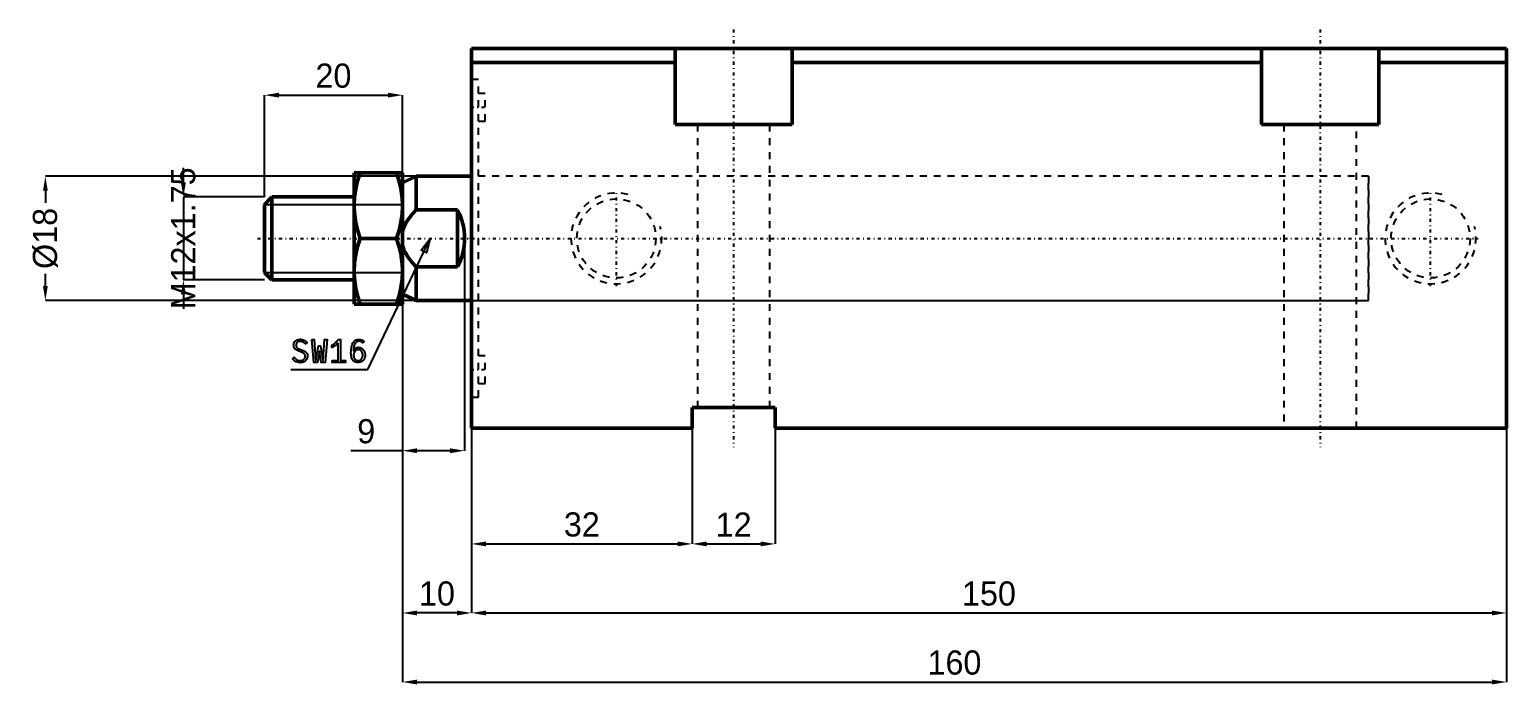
# Model space of a CAD drawing. Header units: millimetres. Extents: x -77 to 327, y -274 to 59.
# Drawn here: x 113.4 to 327.5, y -48.2 to 46.7 of the extents above; entities that cross this region are included whole.
import ezdxf

# ---------------------------------------------------------------- set-up
doc = ezdxf.new("R2010")
doc.units = ezdxf.units.MM
doc.linetypes.add('Center', pattern=[1.5, 0.45, -0.5, 0.05, -0.5])
doc.linetypes.add('Dashed', pattern=[2, 1, -1])
for name, color, linetype, lineweight in [('2d ConnectionPoints', 7, 'Continuous', 50), ('AM_0', 7, 'Continuous', 50), ('AM_5', 3, 'Continuous', 25), ('AM_7', 7, 'Center', 25), ('AM_9', 6, 'Dashed', 25)]:
    doc.layers.add(name, color=color, linetype=linetype, lineweight=lineweight)
doc.dimstyles.new('ISO-25', dxfattribs={"dimtxt": 2.5, "dimasz": 2.5, "dimexe": 1.25, "dimexo": 0.625, "dimtad": 1, "dimtxsty": 'Standard', "dimcen": 2.5, "dimadec": 0, "dimazin": 0, "dimtfac": 1, "dimtmove": 0, "dimatfit": 3, "dimfxl": 1, "dimarcsym": 0})

# ---------------------------------------------------------------- blocks, each defined once
blk = doc.blocks.new('1_JEBL_M1_EX_32_100Sm1_0_in_JEBL_M1_EX_32_100S_0_2')
at = {"layer": 'AM_0'}
for p, q in [((150, 27.5), (0, 27.5)), ((0, -27.5), (0, 27.5)), ((29.5, 27.5), (29.5, 16.5)), ((46.5, 16.5), (46.5, 27.5)), ((114.5, 27.5), (114.5, 16.5)), ((131.5, 16.5), (131.5, 27.5)), ((150, -27.5), (150, 27.5)), ((29.5, 25.5), (0, 25.5)), ((114.5, 25.5), (46.5, 25.5)), ((150, 25.5), (131.5, 25.5)), ((29.5, 16.5), (46.5, 16.5)), ((114.5, 16.5), (131.5, 16.5)), ((32, -24.5), (44, -24.5)), ((32, -27.5), (32, -24.5)), ((44, -24.5), (44, -27.5)), ((32, -27.5), (0, -27.5)), ((150, -27.5), (44, -27.5))]:
    blk.add_line(p, q, dxfattribs=at)
at = {"layer": 'AM_5', "linetype": 'Dashed'}
for centre in [(21, 0), (139, 0)]:
    blk.add_arc(centre, 6.5785, 75, 15, dxfattribs=at)
at = {"layer": 'AM_7'}
for p, q in [((38, 30.25), (38, -30.25)), ((123, 30.25), (123, -30.25)), ((-0.1, 19), (2.1, 19)), ((21, -6.907425), (21, 6.907425)), ((139, -6.907425), (139, 6.907425)), ((-0.1, -19), (2.1, -19))]:
    blk.add_line(p, q, dxfattribs=at)
at = {"layer": 'AM_9'}
for p, q in [((1, 23), (0, 23)), ((1, -23), (1, 23)), ((2, 21), (1, 21)), ((2, 17), (2, 21)), ((1, 17), (2, 17)), ((32.75, 16.5), (32.75, -24.5)), ((43.25, -24.5), (43.25, 16.5)), ((117.75, 16.5), (117.75, -27.5)), ((128.25, -27.5), (128.25, 16.5)), ((130, 9), (1, 9)), ((130, -9), (130, 9)), ((1, -9), (130, -9)), ((2, -17), (1, -17)), ((2, -21), (2, -17)), ((1, -21), (2, -21)), ((0, -23), (1, -23))]:
    blk.add_line(p, q, dxfattribs=at)
for centre in [(21, 0), (139, 0)]:
    blk.add_circle(centre, 5.7225, dxfattribs=at)
blk = doc.blocks.new('2_JEBL_32_100ST_EX_rod_0_in_JEBL_M1_EX_32_100S_0_2')
at = {"layer": 'AM_0'}
for p, q in [((-17, 9.5), (-10, 9.5)), ((-17, 9.5), (-17, -9.5)), ((-10, 9.5), (-10, -9.5)), ((-8, 9), (-10, 8.07)), ((0, 9), (-8, 9)), ((-8, 9), (-8, 4.12)), ((-28.93, 6), (-30, 4.93)), ((-30, 4.93), (-30, -4.93)), ((-17, 6), (-28.93, 6)), ((-28.93, 6), (-28.93, -6)), ((-2, 4.12), (-8, 4.12)), ((-2, 4.12), (-2, -4.12)), ((-10.85, 0), (-16.15, 0)), ((-8, -4.12), (-2, -4.12)), ((-8, -4.12), (-8, -9)), ((-30, -4.93), (-28.93, -6)), ((-28.93, -6), (-17, -6)), ((-10, -8.07), (-8, -9)), ((-10, -9.5), (-17, -9.5)), ((-8, -9), (0, -9))]:
    blk.add_line(p, q, dxfattribs=at)
for points in [[(-16.15, 9.5), (-16.5, 8.34), (-16.77, 7.17), (-16.94, 5.97), (-17, 4.75)], [(-10, 4.75), (-10, 5.09), (-10.08, 6.2), (-10.26, 7.3), (-10.52, 8.41), (-10.85, 9.5)], [(-17, 4.75), (-17, 4.41), (-16.92, 3.3), (-16.74, 2.2), (-16.48, 1.09), (-16.15, 0)], [(-10.85, 0), (-10.5, 1.16), (-10.23, 2.33), (-10.06, 3.53), (-10, 4.75)], [(-8, 4.12), (-8.54, 3.54), (-9.03, 2.92), (-9.49, 2.24), (-9.84, 1.5), (-10, 1.04)], [(-2, -4.12), (-1.67, -3.41), (-1.41, -2.67), (-1.21, -1.91), (-1.07, -1.14), (-1.01, -0.36), (-1.01, 0.43), (-1.08, 1.21), (-1.22, 1.98), (-1.43, 2.74), (-1.7, 3.48), (-2, 4.12)], [(-16.15, 0), (-16.5, -1.16), (-16.77, -2.33), (-16.94, -3.53), (-17, -4.75)], [(-10, -4.75), (-10, -4.41), (-10.08, -3.3), (-10.26, -2.2), (-10.52, -1.09), (-10.85, 0)], [(-10, -1.04), (-9.96, -1.18), (-9.8, -1.6), (-9.61, -2), (-9.13, -2.79), (-8.6, -3.48), (-8, -4.12)], [(-17, -4.75), (-17, -5.09), (-16.92, -6.2), (-16.74, -7.3), (-16.48, -8.41), (-16.15, -9.5)], [(-10.85, -9.5), (-10.5, -8.34), (-10.23, -7.17), (-10.06, -5.97), (-10, -4.75)]]:
    blk.add_lwpolyline(points, dxfattribs=at)
at = {"layer": 'AM_5'}
for p, q in [((-30, 4.93), (-10, 4.93)), ((-30, -4.93), (-10, -4.93))]:
    blk.add_line(p, q, dxfattribs=at)
at = {"layer": 'AM_7'}
blk.add_line((-31, 0), (145.91, 0), dxfattribs=at)
at = {"layer": 'AM_9'}
for p, q in [((130, 9), (0, 9)), ((130, 9), (130, -9)), ((0, -9), (130, -9))]:
    blk.add_line(p, q, dxfattribs=at)
blk = doc.blocks.new('*D20')
at = {"layer": 'AM_5', "color": 0, "lineweight": -2}
for p, q in [((177.46, 16.41), (177.46, -37.84)), ((327.46, 16.41), (327.46, -37.84)), ((179.56, -37.84), (325.36, -37.84))]:
    blk.add_line(p, q, dxfattribs=at)
at = {"layer": 'AM_5', "color": 0}
for points in [[(179.56, -37.49), (179.56, -38.19), (177.46, -37.84)], [(325.36, -38.19), (325.36, -37.49), (327.46, -37.84)]]:
    blk.add_solid(points, dxfattribs=at)
at = {"layer": 'Defpoints', "color": 0}
for p in [(177.46, 16.41), (327.46, 16.41), (327.46, -37.84)]:
    blk.add_point(p, dxfattribs=at)
at = {"layer": 'AM_5', "color": 0, "insert": (252.46, -35.04), "char_height": 3.5, "attachment_point": 5}
blk.add_mtext('150', dxfattribs=at)
blk = doc.blocks.new('*D21')
at = {"layer": 'AM_5', "color": 0, "lineweight": -2}
for p, q in [((327.46, 16.41), (327.46, -47.84)), ((167.46, 8.34), (167.46, -47.84)), ((169.56, -47.84), (325.36, -47.84))]:
    blk.add_line(p, q, dxfattribs=at)
at = {"layer": 'AM_5', "color": 0}
for points in [[(169.56, -47.49), (169.56, -48.19), (167.46, -47.84)], [(325.36, -48.19), (325.36, -47.49), (327.46, -47.84)]]:
    blk.add_solid(points, dxfattribs=at)
at = {"layer": 'Defpoints', "color": 0}
for p in [(327.46, 16.41), (167.46, 8.34), (327.46, -47.84)]:
    blk.add_point(p, dxfattribs=at)
at = {"layer": 'AM_5', "color": 0, "insert": (247.46, -45.04), "char_height": 3.5, "attachment_point": 5}
blk.add_mtext('160', dxfattribs=at)
blk = doc.blocks.new('*D22')
at = {"layer": 'AM_5', "color": 0, "lineweight": -2}
for p, q in [((209.46, -11.09), (209.46, -27.84)), ((221.46, -11.09), (221.46, -27.84)), ((211.56, -27.84), (219.36, -27.84))]:
    blk.add_line(p, q, dxfattribs=at)
at = {"layer": 'AM_5', "color": 0}
for points in [[(211.56, -27.49), (211.56, -28.19), (209.46, -27.84)], [(219.36, -28.19), (219.36, -27.49), (221.46, -27.84)]]:
    blk.add_solid(points, dxfattribs=at)
at = {"layer": 'Defpoints', "color": 0}
for p in [(209.46, -11.09), (221.46, -11.09), (221.46, -27.84)]:
    blk.add_point(p, dxfattribs=at)
at = {"layer": 'AM_5', "color": 0, "insert": (215.46, -25.04), "char_height": 3.5, "attachment_point": 5}
blk.add_mtext('12', dxfattribs=at)
blk = doc.blocks.new('*D23')
at = {"layer": 'AM_5', "color": 0, "lineweight": -2}
for p, q in [((167.46, 8.34), (167.46, -37.84)), ((177.46, 7.41), (177.46, -37.84)), ((175.36, -37.84), (169.56, -37.84))]:
    blk.add_line(p, q, dxfattribs=at)
at = {"layer": 'AM_5', "color": 0}
for points in [[(169.56, -37.49), (169.56, -38.19), (167.46, -37.84)], [(175.36, -38.19), (175.36, -37.49), (177.46, -37.84)]]:
    blk.add_solid(points, dxfattribs=at)
at = {"layer": 'Defpoints', "color": 0}
for p in [(167.46, 8.34), (177.46, 7.41), (167.46, -37.84)]:
    blk.add_point(p, dxfattribs=at)
at = {"layer": 'AM_5', "color": 0, "insert": (172.46, -35.04), "char_height": 3.5, "attachment_point": 5}
blk.add_mtext('10', dxfattribs=at)
blk = doc.blocks.new('*D24')
at = {"layer": 'AM_5', "color": 0, "lineweight": -2}
for p, q in [((177.46, 25.41), (115.71, 25.41)), ((115.71, 23.31), (115.71, 21.54)), ((115.71, 9.51), (115.71, 11.27)), ((177.46, 7.41), (115.71, 7.41))]:
    blk.add_line(p, q, dxfattribs=at)
at = {"layer": 'AM_5', "color": 0}
for points in [[(116.06, 23.31), (115.36, 23.31), (115.71, 25.41)], [(115.36, 9.51), (116.06, 9.51), (115.71, 7.41)]]:
    blk.add_solid(points, dxfattribs=at)
at = {"layer": 'Defpoints', "color": 0}
for p in [(177.46, 25.41), (115.71, 7.41), (177.46, 7.41)]:
    blk.add_point(p, dxfattribs=at)
at = {"layer": 'AM_5', "color": 0, "insert": (115.71, 16.41), "char_height": 3.5, "attachment_point": 5, "rotation": 90}
blk.add_mtext('Ø18', dxfattribs=at)
blk = doc.blocks.new('*D25')
at = {"layer": 'AM_5', "color": 0, "lineweight": -2}
for p, q in [((135.71, 24.51), (135.71, 26.61)), ((147.46, 22.41), (135.71, 22.41)), ((135.71, 22.41), (135.71, 10.41)), ((147.46, 10.41), (135.71, 10.41)), ((135.71, 8.31), (135.71, 6.21))]:
    blk.add_line(p, q, dxfattribs=at)
at = {"layer": 'AM_5', "color": 0}
for points in [[(135.36, 24.51), (136.06, 24.51), (135.71, 22.41)], [(136.06, 8.31), (135.36, 8.31), (135.71, 10.41)]]:
    blk.add_solid(points, dxfattribs=at)
at = {"layer": 'Defpoints', "color": 0}
for p in [(147.46, 22.41), (135.71, 10.41), (147.46, 10.41)]:
    blk.add_point(p, dxfattribs=at)
at = {"layer": 'AM_5', "color": 0, "insert": (135.71, 16.41), "char_height": 3.5, "attachment_point": 5, "rotation": 90}
blk.add_mtext('M12x1.75', dxfattribs=at)
blk = doc.blocks.new('*D26')
at = {"layer": 'AM_5', "color": 0, "lineweight": -2}
for p, q in [((176.46, 16.41), (176.46, -14.34)), ((167.46, 7.41), (167.46, -14.34)), ((167.46, -14.34), (159.99, -14.34)), ((174.36, -14.34), (169.56, -14.34))]:
    blk.add_line(p, q, dxfattribs=at)
at = {"layer": 'AM_5', "color": 0}
for points in [[(169.56, -13.99), (169.56, -14.69), (167.46, -14.34)], [(174.36, -14.69), (174.36, -13.99), (176.46, -14.34)]]:
    blk.add_solid(points, dxfattribs=at)
at = {"layer": 'Defpoints', "color": 0}
for p in [(176.46, 16.41), (167.46, 7.41), (167.46, -14.34)]:
    blk.add_point(p, dxfattribs=at)
at = {"layer": 'AM_5', "color": 0, "insert": (162.21, -11.54), "char_height": 3.5, "attachment_point": 5}
blk.add_mtext('9', dxfattribs=at)
blk = doc.blocks.new('*D27')
at = {"layer": 'AM_5', "color": 0, "lineweight": -2}
for p, q in [((147.46, 22.41), (147.46, 37.16)), ((149.56, 37.16), (165.36, 37.16)), ((167.46, 25.41), (167.46, 37.16))]:
    blk.add_line(p, q, dxfattribs=at)
at = {"layer": 'AM_5', "color": 0}
for points in [[(149.56, 37.51), (149.56, 36.81), (147.46, 37.16)], [(165.36, 36.81), (165.36, 37.51), (167.46, 37.16)]]:
    blk.add_solid(points, dxfattribs=at)
at = {"layer": 'Defpoints', "color": 0}
for p in [(167.46, 37.16), (167.46, 25.41), (147.46, 22.41)]:
    blk.add_point(p, dxfattribs=at)
at = {"layer": 'AM_5', "color": 0, "insert": (157.46, 39.96), "char_height": 3.5, "attachment_point": 5}
blk.add_mtext('20', dxfattribs=at)
blk = doc.blocks.new('*D28')
at = {"layer": 'AM_5', "color": 0, "lineweight": -2}
for p, q in [((177.46, 16.41), (177.46, -27.84)), ((209.46, -11.09), (209.46, -27.84)), ((179.56, -27.84), (207.36, -27.84))]:
    blk.add_line(p, q, dxfattribs=at)
at = {"layer": 'AM_5', "color": 0}
for points in [[(179.56, -27.49), (179.56, -28.19), (177.46, -27.84)], [(207.36, -28.19), (207.36, -27.49), (209.46, -27.84)]]:
    blk.add_solid(points, dxfattribs=at)
at = {"layer": 'Defpoints', "color": 0}
for p in [(177.46, 16.41), (209.46, -11.09), (209.46, -27.84)]:
    blk.add_point(p, dxfattribs=at)
at = {"layer": 'AM_5', "color": 0, "insert": (193.46, -25.04), "char_height": 3.5, "attachment_point": 5}
blk.add_mtext('32', dxfattribs=at)

msp = doc.modelspace()

# ---------------------------------------------------------------- linework, layer by layer
at = {"layer": '2d ConnectionPoints'}
msp.add_point((177.461, 16.408), dxfattribs=at)
at = {"layer": 'AM_5'}
for p, q in [((162.461, -2.592), (171.461, 16.408)), ((151.261, -2.592), (162.461, -2.592))]:
    msp.add_line(p, q, dxfattribs=at)
for points in [[(171.461, 16.408), (170.942, 14.33), (170.182, 14.69), (171.461, 16.408)], [(151.743, -0.812), (151.743, -0.812), (151.828, -0.9), (151.955, -1.016), (151.955, -1.016), (152.082, -1.111), (152.166, -1.163), (152.166, -1.163), (152.252, -1.206), (152.384, -1.253), (152.384, -1.253), (152.52, -1.278), (152.612, -1.283), (152.612, -1.283), (152.687, -1.28), (152.799, -1.264), (152.799, -1.264), (152.908, -1.236), (152.98, -1.209), (152.98, -1.209), (153.049, -1.177), (153.142, -1.119), (153.142, -1.119), (153.224, -1.049), (153.272, -0.996), (153.272, -0.996), (153.313, -0.939), (153.357, -0.845), (153.357, -0.845), (153.381, -0.744), (153.386, -0.671), (153.386, -0.671), (153.382, -0.6), (153.359, -0.503), (153.359, -0.503), (153.317, -0.416), (153.278, -0.364), (153.278, -0.364), (153.233, -0.316), (153.158, -0.251), (153.158, -0.251), (153.075, -0.194), (153.015, -0.161), (153.015, -0.161), (152.949, -0.13), (152.836, -0.08), (152.836, -0.08), (152.705, -0.027), (152.608, 0.009), (152.426, 0.078), (152.426, 0.078), (152.344, 0.112), (152.231, 0.164), (152.231, 0.164), (152.127, 0.218), (152.064, 0.255), (152.064, 0.255), (152.005, 0.295), (151.922, 0.367), (151.922, 0.367), (151.847, 0.453), (151.801, 0.518), (151.801, 0.518), (151.762, 0.589), (151.719, 0.709), (151.719, 0.709), (151.695, 0.844), (151.691, 0.942), (151.691, 0.942), (151.695, 1.038), (151.719, 1.175), (151.719, 1.175), (151.762, 1.302), (151.801, 1.381), (151.801, 1.381), (151.85, 1.455), (151.938, 1.554), (151.938, 1.554), (152.046, 1.637), (152.128, 1.685), (152.128, 1.685), (152.218, 1.725), (152.366, 1.768), (152.366, 1.768), (152.529, 1.791), (152.646, 1.795), (152.646, 1.795), (152.734, 1.793), (152.856, 1.781), (152.856, 1.781), (152.97, 1.76), (153.04, 1.74), (153.04, 1.74), (153.107, 1.716), (153.202, 1.674), (153.202, 1.674), (153.29, 1.624), (153.345, 1.587), (153.345, 1.587), (153.4, 1.546), (153.485, 1.475), (153.485, 1.475), (153.574, 1.394), (153.636, 1.333), (153.406, 1.131), (153.406, 1.131), (153.341, 1.2), (153.235, 1.29), (153.235, 1.29), (153.12, 1.363), (153.039, 1.403), (153.039, 1.403), (152.956, 1.435), (152.832, 1.47), (152.832, 1.47), (152.71, 1.489), (152.628, 1.493), (152.628, 1.493), (152.56, 1.49), (152.463, 1.475), (152.463, 1.475), (152.374, 1.448), (152.319, 1.423), (152.319, 1.423), (152.268, 1.393), (152.2, 1.34), (152.2, 1.34), (152.143, 1.277), (152.111, 1.229), (152.111, 1.229), (152.084, 1.177), (152.055, 1.095), (152.055, 1.095), (152.04, 1.005), (152.037, 0.942), (152.037, 0.942), (152.041, 0.868), (152.062, 0.768), (152.062, 0.768), (152.102, 0.679), (152.139, 0.626), (152.139, 0.626), (152.182, 0.578), (152.254, 0.514), (152.254, 0.514), (152.335, 0.458), (152.394, 0.427), (152.394, 0.427), (152.459, 0.396), (152.573, 0.348), (152.573, 0.348), (152.706, 0.296), (152.806, 0.26), (152.806, 0.26), (152.919, 0.217), (153.072, 0.157), (153.072, 0.157), (153.203, 0.099), (153.279, 0.062), (153.279, 0.062), (153.348, 0.022), (153.443, -0.048), (153.443, -0.048), (153.529, -0.132), (153.582, -0.195), (153.582, -0.195), (153.627, -0.266), (153.675, -0.385), (153.675, -0.385), (153.702, -0.522), (153.707, -0.623), (153.707, -0.623), (153.701, -0.729), (153.673, -0.88), (153.673, -0.88), (153.621, -1.022), (153.572, -1.112), (153.572, -1.112), (153.514, -1.197), (153.411, -1.31), (153.411, -1.31), (153.288, -1.406), (153.195, -1.461), (153.195, -1.461), (153.095, -1.508), (152.934, -1.558), (152.934, -1.558), (152.76, -1.585), (152.637, -1.59), (152.637, -1.59), (152.387, -1.567), (152.037, -1.445), (152.037, -1.445), (151.719, -1.22), (151.525, -1.012), (151.743, -0.812)], [(154.32, 1.757), (154.666, 1.757), (154.88, -1.228), (154.926, -1.251), (155.271, 0.837), (155.585, 0.837), (155.927, -1.251), (155.981, -1.228), (156.177, 1.757), (156.532, 1.757), (156.25, -1.542), (155.697, -1.542), (155.444, 0.05), (155.444, 0.082), (155.417, 0.082), (155.417, 0.05), (155.128, -1.542), (154.593, -1.542), (154.32, 1.757)], [(157.286, -1.251), (158.124, -1.251), (158.124, 1.211), (158.124, 1.211), (158.079, 1.165), (158.002, 1.095), (158.002, 1.095), (157.916, 1.021), (157.853, 0.969), (157.853, 0.969), (157.787, 0.919), (157.688, 0.847), (157.688, 0.847), (157.588, 0.779), (157.521, 0.737), (157.521, 0.737), (157.455, 0.699), (157.364, 0.653), (157.364, 0.653), (157.282, 0.62), (157.232, 0.605), (157.232, 0.951), (157.232, 0.951), (157.294, 0.981), (157.392, 1.037), (157.392, 1.037), (157.495, 1.107), (157.567, 1.162), (157.567, 1.162), (157.64, 1.22), (157.745, 1.311), (157.745, 1.311), (157.847, 1.405), (157.912, 1.47), (157.912, 1.47), (157.974, 1.534), (158.057, 1.623), (158.057, 1.623), (158.128, 1.706), (158.169, 1.757), (158.46, 1.757), (158.46, -1.251), (159.22, -1.251), (159.22, -1.542), (157.286, -1.542), (157.286, -1.251)], [(161.037, -1.569), (161.037, -1.569), (160.883, -1.562), (160.678, -1.525), (160.678, -1.525), (160.504, -1.455), (160.406, -1.391), (160.406, -1.391), (160.32, -1.314), (160.212, -1.18), (160.212, -1.18), (160.13, -1.022), (160.089, -0.904), (160.089, -0.904), (160.057, -0.776), (160.022, -0.564), (160.022, -0.564), (160.004, -0.329), (160, -0.159), (160, -0.159), (160.011, 0.189), (160.069, 0.653), (160.069, 0.653), (160.175, 1.047), (160.274, 1.27), (160.274, 1.27), (160.396, 1.456), (160.627, 1.659), (160.627, 1.659), (160.914, 1.768), (161.137, 1.788), (161.137, 1.788), (161.245, 1.785), (161.392, 1.769), (161.392, 1.769), (161.522, 1.737), (161.599, 1.709), (161.599, 1.709), (161.671, 1.675), (161.772, 1.616), (161.772, 1.616), (161.864, 1.548), (161.92, 1.497), (161.67, 1.292), (161.67, 1.292), (161.637, 1.33), (161.58, 1.38), (161.58, 1.38), (161.511, 1.424), (161.459, 1.448), (161.459, 1.448), (161.403, 1.469), (161.311, 1.492), (161.311, 1.492), (161.21, 1.504), (161.137, 1.506), (161.137, 1.506), (161.023, 1.497), (160.87, 1.451), (160.87, 1.451), (160.741, 1.364), (160.668, 1.283), (160.668, 1.283), (160.604, 1.191), (160.525, 1.042), (160.525, 1.042), (160.464, 0.879), (160.435, 0.764), (160.435, 0.764), (160.411, 0.642), (160.38, 0.452), (160.38, 0.452), (160.357, 0.25), (160.346, 0.109), (160.346, 0.109), (160.397, 0.207), (160.483, 0.336), (160.483, 0.336), (160.58, 0.441), (160.652, 0.5), (160.652, 0.5), (160.728, 0.548), (160.852, 0.599), (160.852, 0.599), (160.987, 0.627), (161.083, 0.633), (161.083, 0.633), (161.196, 0.626), (161.355, 0.593), (161.355, 0.593), (161.501, 0.532), (161.592, 0.475), (161.592, 0.475), (161.677, 0.407), (161.788, 0.291), (161.788, 0.291), (161.881, 0.155), (161.933, 0.055), (161.933, 0.055), (161.976, -0.051), (162.022, -0.216), (162.022, -0.216), (162.047, -0.387), (162.052, -0.505), (162.052, -0.505), (162.047, -0.627), (162.019, -0.801), (162.019, -0.801), (161.968, -0.961), (161.921, -1.061), (161.921, -1.061), (161.865, -1.154), (161.765, -1.276), (161.765, -1.276), (161.647, -1.379), (161.558, -1.436), (161.558, -1.436), (161.463, -1.484), (161.312, -1.536), (161.312, -1.536), (161.151, -1.564), (161.037, -1.569)], [(161.042, -1.283), (161.042, -1.283), (161.124, -1.279), (161.237, -1.258), (161.237, -1.258), (161.339, -1.219), (161.4, -1.183), (161.4, -1.183), (161.456, -1.14), (161.529, -1.063), (161.529, -1.063), (161.589, -0.972), (161.622, -0.904), (161.622, -0.904), (161.649, -0.83), (161.678, -0.712), (161.678, -0.712), (161.694, -0.583), (161.697, -0.491), (161.697, -0.491), (161.694, -0.405), (161.68, -0.284), (161.68, -0.284), (161.652, -0.169), (161.627, -0.098), (161.627, -0.098), (161.596, -0.03), (161.538, 0.059), (161.538, 0.059), (161.469, 0.136), (161.415, 0.18), (161.415, 0.18), (161.356, 0.217), (161.258, 0.257), (161.258, 0.257), (161.149, 0.278), (161.069, 0.282), (161.069, 0.282), (160.987, 0.278), (160.872, 0.255), (160.872, 0.255), (160.766, 0.212), (160.702, 0.173), (160.702, 0.173), (160.642, 0.126), (160.564, 0.044), (160.564, 0.044), (160.498, -0.052), (160.462, -0.124), (160.462, -0.124), (160.432, -0.201), (160.399, -0.323), (160.399, -0.323), (160.381, -0.454), (160.378, -0.546), (160.378, -0.546), (160.381, -0.629), (160.397, -0.748), (160.397, -0.748), (160.427, -0.858), (160.455, -0.927), (160.455, -0.927), (160.489, -0.991), (160.55, -1.076), (160.55, -1.076), (160.625, -1.148), (160.681, -1.188), (160.681, -1.188), (160.743, -1.222), (160.846, -1.259), (160.846, -1.259), (160.96, -1.279), (161.042, -1.283)]]:
    msp.add_lwpolyline(points, dxfattribs=at)

# ---------------------------------------------------------------- block references
for name in ['1_JEBL_M1_EX_32_100Sm1_0_in_JEBL_M1_EX_32_100S_0_2', '2_JEBL_32_100ST_EX_rod_0_in_JEBL_M1_EX_32_100S_0_2']:
    msp.add_blockref(name, (177.461, 16.408))

# ---------------------------------------------------------------- dimensions: what is measured, and where the dimension line sits
for base, p1, p2, text, picture, middle in [((167.461, 37.158), (147.461, 22.408), (167.461, 25.408), '20', '*D27', (157.461, 37.158)), ((167.461, -14.342), (176.461, 16.408), (167.461, 7.408), '9', '*D26', (162.211, -14.342)), ((327.461, -47.842), (167.461, 8.34), (327.461, 16.408), '160', '*D21', (247.461, -47.842)), ((327.461, -37.842), (177.461, 16.408), (327.461, 16.408), '150', '*D20', (252.461, -37.842)), ((209.461, -27.842), (177.461, 16.408), (209.461, -11.092), '32', '*D28', (193.461, -27.842)), ((167.461, -37.842), (177.461, 7.408), (167.461, 8.34), '10', '*D23', (172.461, -37.842)), ((221.461, -27.842), (209.461, -11.092), (221.461, -11.092), '12', '*D22', (215.461, -27.842))]:
    dim = msp.add_linear_dim(base=base, p1=p1, p2=p2, text=text, dimstyle='ISO-25', override={"dimtxt": 3.5, "dimasz": 2.1, "dimexe": 0, "dimexo": 0, "dimgap": 1.05}, dxfattribs=at)
    dim.commit()
    dim.dimension.update_dxf_attribs({"geometry": picture, "text_midpoint": middle, "dimtype": 160})
for base, p1, p2, text, picture, middle in [((135.711, 10.408), (147.461, 22.408), (147.461, 10.408), 'M12x1.75', '*D25', (135.711, 16.408)), ((115.711, 7.408), (177.461, 25.408), (177.461, 7.408), 'Ø18', '*D24', (115.711, 16.408))]:
    dim = msp.add_linear_dim(base=base, p1=p1, p2=p2, angle=90, text=text, dimstyle='ISO-25', override={"dimtxt": 3.5, "dimasz": 2.1, "dimexe": 0, "dimexo": 0, "dimgap": 1.05}, dxfattribs=at)
    dim.commit()
    dim.dimension.update_dxf_attribs({"geometry": picture, "text_midpoint": middle, "dimtype": 160, "text_rotation": 90})

doc.saveas('drawing.dxf')
